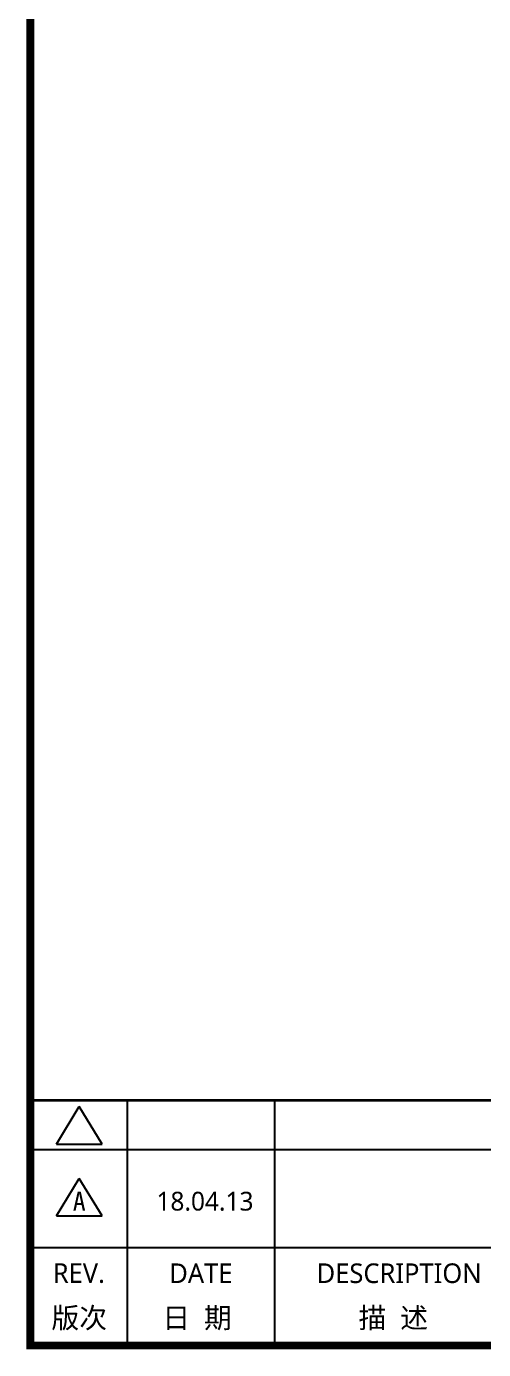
# Model space of a CAD drawing. Extents: x 81437 to 204847, y -54769 to -29444.
# Drawn here: x 91412 to 91972, y -50107 to -48489 of the extents above; entities that cross this region are included whole.
import ezdxf
from ezdxf.enums import TextEntityAlignment as Align

# ---------------------------------------------------------------- set-up
doc = ezdxf.new("R2010")
doc.units = 0
doc.header["$LTSCALE"] = 100
doc.header["$MEASUREMENT"] = 0
doc.layers.add('t', color=1, linetype='Continuous')
doc.styles.get("Standard").update_dxf_attribs({"font": ''})
doc.styles.add('微软雅黑', font='')
doc.styles.get('Standard').set_extended_font_data('SimSun')
doc.styles.get('微软雅黑').set_extended_font_data('Microsoft YaHei')

# ---------------------------------------------------------------- blocks, each defined once
blk = doc.blocks.new('图框')
at = {"color": 7}
for p, q in [((-6.2, -2970.4), (1334, -2970.4)), ((-6.2, -3090.4), (1334, -3090.4))]:
    blk.add_line(p, q, dxfattribs=at)
at = {"color": 7, "const_width": 3}
blk.add_lwpolyline([(4109.5, -2910.4), (-6.2, -2910.4)], dxfattribs=at)
at = {"layer": 't', "color": 7}
for p, q in [((25.8, -2963.9), (53.7, -2918)), ((81.7, -2963.9), (53.7, -2918)), ((25.8, -2963.9), (81.7, -2963.9)), ((25.8, -3051.8), (53.7, -3006)), ((81.7, -3051.8), (53.7, -3006)), ((25.8, -3051.8), (81.7, -3051.8))]:
    blk.add_line(p, q, dxfattribs=at)
at = {"layer": 't', "color": 7, "const_width": 9.62}
blk.add_lwpolyline([(4109.5, -3210.4), (4109.5, -58.9), (-6.2, -58.9), (-6.2, -3210.4)], close=True, dxfattribs=at)
at = {"layer": 't', "color": 7, "const_width": 2.4}
for points in [[(112.6, -2911.6), (112.6, -3210.4)], [(292.9, -2911.6), (292.9, -3210.4)]]:
    blk.add_lwpolyline(points, dxfattribs=at)
at = {"color": 7, "style": '微软雅黑', "flags": 8}
for tag, p, height in [('DWG.NAME:', (1375.5, -2969.2), 25), ('DWG.NO.:', (3122, -3089.3), 24), ('图纸编号', (3309.2, -3111.3), 24), ('FILENO.:', (3122.5, -3165), 24), ('文档号', (3311.6, -3183), 24)]:
    blk.add_attdef(tag, p, '', height=height, dxfattribs=at)
at = {"color": 7, "style": '微软雅黑', "width": 0.8, "flags": 8}
for tag, p, height in [('PROJECT_NAME', (3324.7, -2969.2), 25), ('PROJECTNAME:', (3119.3, -2971.7), 24)]:
    blk.add_attdef(tag, p, '', height=height, dxfattribs=at)
at = {"color": 7, "style": '微软雅黑', "flags": 8}
for tag, p in [('图纸名称:', (1371.6, -3024.8)), ('项目名称', (3272.9, -3045.6))]:
    blk.add_attdef(tag, text='', height=25, dxfattribs=at).set_placement(p, align=Align.BOTTOM_LEFT)
for tag, height, width, p in [('RENLIU', 24, 0.7, (692, -3009.2)), ('SHUFENWANG', 24, 0.7, (879.6, -3009.2)), ('FANGHOU', 24, 0.7, (1063.6, -3009.2)), ('DANDANLI', 24, 0.7, (1243.9, -3009.2)), ('#10STATIONONTROLCABINETCOVER', 30, 0.6, (1771.7, -3076)), ('HANGZHOUHOLLYSYSAUTOMATIONCO.,LTD.', 24, 0.7, (2763.9, -3104.6))]:
    blk.add_attdef(tag, text='', height=height, dxfattribs=dict(at, width=width)).set_placement(p, align=Align.MIDDLE)
at = {"color": 7, "flags": 8}
blk.add_attdef('A', text='', height=23, dxfattribs=at).set_placement((53.7, -3033.7), align=Align.MIDDLE)
at = {"color": 7, "style": '微软雅黑', "flags": 8}
for tag, height, p in [('设计时间', 23, (207.7, -3033.7)), ('刘仁', 23, (692, -3061.1)), ('王姝芬', 23, (879.6, -3061.1)), ('侯方', 23, (1063.6, -3061.1)), ('李丹丹', 23, (1243.9, -3061.1)), ('PAGEXOFX', 24, (3947.6, -3097.9)), ('REV.', 24, (53.2, -3121.9)), ('DATE', 24, (202.7, -3121.9)), ('DESCRIPTION', 24, (445.6, -3121.9)), ('PREPARED', 24, (692, -3121.9)), ('CHECKED', 24, (879.6, -3121.9)), ('SIGNED', 24, (1063.6, -3121.9)), ('APPROVED', 24, (1243.9, -3121.9)), ('图纸名称', 30, (1771.7, -3153.6)), ('第几页共几页', 24, (3947.6, -3172.9))]:
    blk.add_attdef(tag, text='', height=height, dxfattribs=at).set_placement(p, align=Align.MIDDLE)
at = {"layer": 't', "color": 7, "style": '微软雅黑'}
for s, p in [('版次', (53.7, -3176.5)), ('日  期', (198, -3176.5)), ('描  述', (438.3, -3176.5))]:
    blk.add_text(s, height=25, dxfattribs=at).set_placement(p, align=Align.MIDDLE_CENTER)

msp = doc.modelspace()

# ---------------------------------------------------------------- block references
at = {"color": 1}
ref = msp.add_blockref('图框', (91423.2, -46892.1), dxfattribs=at)
ref.add_attrib('DESCRIPTION', 'DESCRIPTION', dxfattribs={"color": 7, "height": 24, "style": '微软雅黑'}).set_placement((91868.7, -50014), align=Align.MIDDLE)
ref.add_attrib('DATE', 'DATE', dxfattribs={"color": 7, "height": 24, "style": '微软雅黑', "flags": 8}).set_placement((91625.9, -50014), align=Align.MIDDLE)
ref.add_attrib('REV.', 'REV.', dxfattribs={"color": 7, "height": 24, "style": '微软雅黑', "flags": 8}).set_placement((91476.4, -50014), align=Align.MIDDLE)
ref.add_attrib('A', 'A', dxfattribs={"color": 7, "height": 23, "flags": 8}).set_placement((91476.9, -49925.9), align=Align.MIDDLE)
ref.add_attrib('设计时间', '18.04.13', dxfattribs={"color": 7, "height": 23, "style": '微软雅黑', "flags": 8}).set_placement((91630.9, -49925.9), align=Align.MIDDLE)

doc.saveas('drawing.dxf')
